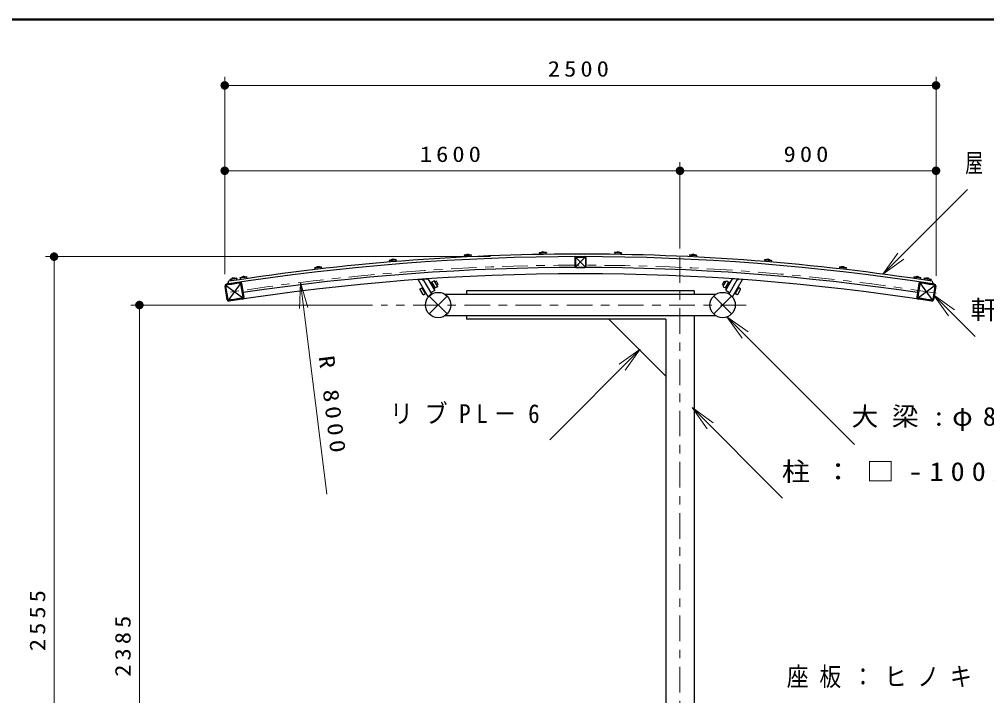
# Model space of a CAD drawing. Units: millimetres on the paper, scale 1:30. Extents: x -365 to 12, y -40 to 257.
# Drawn here: x -171.3 to -58, y 177.7 to 257 of the extents above; entities that cross this region are included whole.
import ezdxf

# ---------------------------------------------------------------- set-up
doc = ezdxf.new("R2010")
doc.units = ezdxf.units.MM
doc.linetypes.add('USER2', pattern=[6, 3, -1, 1, -1])
doc.layers.add('LY_1', color=7, linetype='Continuous', lineweight=25)
doc.layers.add('LY_2', color=7, linetype='Continuous', lineweight=13)
doc.styles.add('ＭＳ ゴシック', font='')
doc.styles.get('ＭＳ ゴシック').set_extended_font_data('MS Gothic')

# ---------------------------------------------------------------- blocks, each defined once
blk = doc.blocks.new('open_arrow')
at = {"color": 0, "linetype": 'Continuous', "lineweight": -2}
blk.add_lwpolyline([(7.5, 1.25), (0, 0), (7.5, -1.25)], dxfattribs=at)
blk = doc.blocks.new('filled_dot')
at = {"color": 0, "linetype": 'Continuous', "lineweight": -2, "const_width": 1.25}
blk.add_lwpolyline([(-0.625, 0, 1), (0.625, 0, 1)], format="xyb", close=True, dxfattribs=at)

msp = doc.modelspace()

# ---------------------------------------------------------------- linework, layer by layer
at = {"layer": 'LY_1', "lineweight": 13}
for p, q in [((-147.28, 227.129), (-147.28, 250.256)), ((-63.947, 226.926), (-63.947, 250.256)), ((-147.28, 249.256), (-63.947, 249.256)), ((-93.947, 230.135), (-93.947, 240.256)), ((-147.28, 239.256), (-93.947, 239.256)), ((-93.947, 239.256), (-63.947, 239.256)), ((-70.188, 227.137), (-60.272, 237.053)), ((-116.156, 229.189), (-168.28, 229.189)), ((-167.28, 144.025), (-167.28, 229.189)), ((-135.324, 201.342), (-138.399, 226.166)), ((-123.33, 222.475), (-121.23, 224.575)), ((-123.33, 224.574), (-121.23, 222.474)), ((-89.997, 224.575), (-87.897, 222.474)), ((-89.997, 222.474), (-87.897, 224.575)), ((-64.244, 224.723), (-59.37, 219.849)), ((-129.969, 223.524), (-158.28, 223.524)), ((-157.28, 144.025), (-157.28, 223.524)), ((-88.437, 222.13), (-73.485, 207.177)), ((-98.592, 218.346), (-109.199, 207.74)), ((-92.536, 211.497), (-81.93, 200.89))]:
    msp.add_line(p, q, dxfattribs=at)
at = {"layer": 'LY_1'}
for p, q in [((-119.235, 229.35), (-119.233, 229.31)), ((-119.183, 229.312), (-119.174, 229.146)), ((-119.023, 229.394), (-119.022, 229.36)), ((-118.617, 229.414), (-118.615, 229.38)), ((-118.45, 229.348), (-118.442, 229.182)), ((-118.402, 229.391), (-118.4, 229.351)), ((-110.433, 229.652), (-110.433, 229.612)), ((-110.383, 229.613), (-110.38, 229.447)), ((-110.221, 229.689), (-110.22, 229.656)), ((-109.814, 229.696), (-109.813, 229.663)), ((-109.649, 229.625), (-109.647, 229.459)), ((-109.6, 229.666), (-109.599, 229.626)), ((-106.247, 229.089), (-106.247, 228.022)), ((-105.01, 229.16), (-106.218, 227.952)), ((-106.218, 229.16), (-105.01, 227.952)), ((-106.194, 229.089), (-106.194, 228.022)), ((-106.147, 229.189), (-105.08, 229.189)), ((-106.147, 229.136), (-105.08, 229.136)), ((-105.034, 229.089), (-105.034, 228.022)), ((-104.98, 229.089), (-104.98, 228.022)), ((-101.627, 229.666), (-101.628, 229.626)), ((-101.578, 229.625), (-101.58, 229.459)), ((-101.413, 229.696), (-101.414, 229.663)), ((-101.007, 229.689), (-101.007, 229.656)), ((-100.844, 229.613), (-100.847, 229.447)), ((-100.794, 229.652), (-100.794, 229.612)), ((-92.825, 229.391), (-92.827, 229.351)), ((-92.777, 229.348), (-92.785, 229.182)), ((-92.61, 229.414), (-92.612, 229.38)), ((-92.204, 229.394), (-92.206, 229.36)), ((-92.044, 229.312), (-92.053, 229.146)), ((-91.993, 229.35), (-91.995, 229.31)), ((-136.783, 227.878), (-136.779, 227.838)), ((-136.729, 227.844), (-136.71, 227.679)), ((-136.575, 227.936), (-136.572, 227.903)), ((-136.171, 227.983), (-136.168, 227.949)), ((-136.001, 227.928), (-135.982, 227.763)), ((-135.956, 227.974), (-135.951, 227.934)), ((-128.021, 228.758), (-128.018, 228.718)), ((-127.968, 228.722), (-127.954, 228.556)), ((-127.811, 228.809), (-127.808, 228.776)), ((-127.406, 228.842), (-127.403, 228.809)), ((-127.237, 228.782), (-127.223, 228.616)), ((-127.191, 228.826), (-127.187, 228.786)), ((-106.147, 227.976), (-105.08, 227.976)), ((-106.147, 227.922), (-105.08, 227.922)), ((-84.037, 228.826), (-84.04, 228.786)), ((-83.99, 228.782), (-84.004, 228.616)), ((-83.821, 228.842), (-83.824, 228.809)), ((-83.416, 228.809), (-83.419, 228.776)), ((-83.259, 228.722), (-83.273, 228.556)), ((-83.206, 228.758), (-83.209, 228.718)), ((-75.272, 227.974), (-75.276, 227.934)), ((-75.227, 227.928), (-75.246, 227.763)), ((-75.056, 227.983), (-75.06, 227.949)), ((-74.652, 227.936), (-74.656, 227.903)), ((-74.498, 227.844), (-74.517, 227.679)), ((-74.444, 227.878), (-74.448, 227.838)), ((-146.091, 226.656), (-146.086, 226.623)), ((-145.512, 226.711), (-145.506, 226.671)), ((-145.457, 226.679), (-145.432, 226.514)), ((-145.306, 226.776), (-145.301, 226.743)), ((-144.904, 226.836), (-144.899, 226.803)), ((-144.731, 226.787), (-144.707, 226.622)), ((-144.688, 226.834), (-144.682, 226.794)), ((-66.539, 226.834), (-66.545, 226.794)), ((-66.496, 226.787), (-66.52, 226.622)), ((-66.323, 226.836), (-66.328, 226.803)), ((-65.921, 226.776), (-65.926, 226.743)), ((-65.77, 226.679), (-65.795, 226.514)), ((-65.715, 226.711), (-65.721, 226.672)), ((-65.137, 226.656), (-65.142, 226.623)), ((-147, 224.148), (-147.249, 225.728)), ((-147.214, 225.877), (-145.06, 224.304)), ((-146.895, 224.165), (-147.144, 225.745)), ((-145.352, 226.164), (-146.92, 224.017)), ((-146.699, 226.532), (-146.693, 226.492)), ((-146.644, 226.499), (-146.619, 226.335)), ((-146.493, 226.596), (-146.488, 226.563)), ((-145.919, 226.607), (-145.894, 226.443)), ((-145.875, 226.654), (-145.869, 226.615)), ((-145.129, 224.437), (-145.378, 226.017)), ((-145.024, 224.453), (-145.273, 226.034)), ((-124.622, 226.515), (-124.193, 226.541)), ((-123.439, 224.465), (-124.622, 226.514)), ((-124.384, 225.426), (-124.158, 225.556)), ((-124.193, 226.54), (-123.944, 226.406)), ((-124.106, 225.62), (-124.172, 225.581)), ((-123.739, 224.831), (-124.172, 225.581)), ((-124.027, 226.55), (-123.432, 226.586)), ((-123.027, 224.818), (-124.027, 226.55)), ((-122.665, 225.258), (-123.432, 226.586)), ((-123.182, 226.153), (-123.115, 226.191)), ((-122.682, 225.441), (-123.115, 226.191)), ((-122.996, 226.197), (-123.088, 226.144)), ((-122.753, 226.366), (-123.009, 226.219)), ((-122.604, 225.519), (-123.008, 226.219)), ((-122.884, 225.79), (-122.845, 225.936)), ((-122.86, 225.749), (-122.821, 225.895)), ((-122.686, 226.328), (-122.753, 226.367)), ((-122.617, 225.542), (-122.71, 225.489)), ((-122.349, 225.744), (-122.687, 226.328)), ((-122.474, 226.306), (-122.624, 226.22)), ((-122.349, 225.666), (-122.604, 225.519)), ((-122.262, 225.939), (-122.474, 226.306)), ((-122.262, 225.939), (-122.412, 225.853)), ((-122.349, 225.744), (-122.349, 225.667)), ((-88.965, 225.939), (-88.753, 226.305)), ((-88.965, 225.939), (-88.815, 225.853)), ((-88.878, 225.744), (-88.54, 226.328)), ((-88.878, 225.744), (-88.878, 225.667)), ((-88.878, 225.667), (-88.623, 225.519)), ((-88.754, 226.306), (-88.604, 226.219)), ((-88.623, 225.52), (-88.219, 226.22)), ((-88.61, 225.541), (-88.518, 225.488)), ((-88.562, 225.258), (-87.795, 226.586)), ((-88.545, 225.441), (-88.111, 226.191)), ((-88.541, 226.328), (-88.474, 226.367)), ((-88.474, 226.367), (-88.219, 226.219)), ((-88.367, 225.749), (-88.406, 225.895)), ((-88.343, 225.79), (-88.382, 225.936)), ((-88.231, 226.197), (-88.139, 226.143)), ((-88.2, 224.818), (-87.2, 226.55)), ((-88.045, 226.153), (-88.112, 226.191)), ((-87.2, 226.55), (-87.795, 226.586)), ((-87.788, 224.465), (-86.604, 226.514)), ((-87.488, 224.83), (-87.055, 225.581)), ((-87.034, 226.541), (-87.284, 226.407)), ((-87.121, 225.619), (-87.055, 225.581)), ((-86.843, 225.425), (-87.07, 225.556)), ((-86.605, 226.515), (-87.034, 226.541)), ((-65.955, 226.034), (-66.204, 224.453)), ((-66.167, 224.304), (-64.014, 225.877)), ((-65.849, 226.017), (-66.098, 224.437)), ((-65.875, 226.164), (-64.307, 224.017)), ((-65.353, 226.654), (-65.359, 226.615)), ((-65.309, 226.608), (-65.334, 226.443)), ((-64.735, 226.596), (-64.74, 226.563)), ((-64.584, 226.5), (-64.609, 226.335)), ((-64.529, 226.532), (-64.535, 226.492)), ((-64.083, 225.745), (-64.332, 224.165)), ((-63.978, 225.728), (-64.227, 224.148)), ((-124.384, 225.348), (-124.384, 225.425)), ((-124.047, 224.764), (-124.384, 225.348)), ((-124.046, 224.764), (-123.98, 224.725)), ((-123.98, 224.725), (-123.753, 224.856)), ((-123.673, 224.869), (-123.739, 224.831)), ((-123.172, 224.735), (-123.439, 224.465)), ((-123.027, 224.818), (-123.172, 224.735)), ((-123.082, 224.979), (-123.127, 224.992)), ((-122.678, 225.213), (-123.082, 224.979)), ((-122.749, 225.403), (-122.682, 225.441)), ((-122.677, 225.212), (-122.665, 225.258)), ((-89.749, 224.774), (-121.479, 224.774)), ((-92.28, 225.191), (-118.947, 225.191)), ((-118.947, 225.191), (-118.947, 224.774)), ((-92.28, 225.191), (-92.28, 224.774)), ((-88.55, 225.212), (-88.562, 225.258)), ((-88.55, 225.212), (-88.146, 224.979)), ((-88.478, 225.402), (-88.545, 225.441)), ((-88.2, 224.818), (-88.056, 224.735)), ((-88.146, 224.98), (-88.1, 224.992)), ((-88.056, 224.735), (-87.788, 224.465)), ((-87.555, 224.869), (-87.488, 224.83)), ((-87.247, 224.725), (-87.474, 224.856)), ((-87.18, 224.763), (-87.247, 224.725)), ((-87.18, 224.763), (-86.843, 225.348)), ((-86.843, 225.348), (-86.843, 225.425)), ((-89.749, 222.274), (-121.479, 222.274)), ((-118.947, 222.274), (-118.947, 221.858)), ((-92.28, 222.274), (-92.28, 156.636)), ((-95.614, 221.858), (-118.947, 221.858)), ((-102.28, 221.858), (-95.614, 215.191)), ((-95.614, 221.858), (-95.614, 156.636))]:
    msp.add_line(p, q, dxfattribs=at)
at = {"layer": 'LY_1', "linetype": 'USER2', "lineweight": 13}
for p, q in [((-93.947, 229.135), (-93.947, 108.939)), ((-86.202, 223.524), (-128.969, 223.524))]:
    msp.add_line(p, q, dxfattribs=at)
at = {"layer": 'LY_1'}
for centre in [(-122.28, 223.524), (-88.947, 223.524)]:
    msp.add_circle(centre, 1.485, dxfattribs=at)
for centre, radius, start, end in [((-105.614, -38.478), 267.667, 81.0874, 98.91267), ((-105.614, -38.478), 267.967, 90.10691, 98.84861), ((-105.614, -38.478), 268.173, 92.73337, 92.91141), ((-105.614, -38.478), 268.133, 92.73335, 92.91142), ((-105.614, -38.478), 268.207, 92.77895, 92.86583), ((-118.806, 229.124), 0.333, 59.94317, 125.7016), ((-105.614, -38.478), 268.173, 90.85178, 91.02982), ((-105.614, -38.478), 268.133, 90.85176, 91.02983), ((-105.614, -38.478), 268.207, 90.89736, 90.98424), ((-110.013, 229.413), 0.333, 58.06158, 123.82001), ((-106.147, 229.089), 0.1, 90, 180), ((-106.147, 229.089), 0.0467, 90, 180), ((-105.614, -38.478), 267.967, 81.15147, 90.10691), ((-105.08, 229.089), 0.1, 0, 90), ((-105.08, 229.089), 0.0467, 0, 90), ((-105.614, -38.478), 268.133, 88.97018, 89.14825), ((-105.614, -38.478), 268.173, 88.97019, 89.14823), ((-105.614, -38.478), 268.207, 89.01578, 89.10265), ((-101.214, 229.413), 0.333, 56.18, 121.93843), ((-105.614, -38.478), 268.133, 87.08859, 87.26666), ((-105.614, -38.478), 268.173, 87.0886, 87.26664), ((-105.614, -38.478), 268.207, 87.13419, 87.22106), ((-92.421, 229.124), 0.333, 54.29841, 120.05684), ((-105.614, -38.478), 266.4, 81.47471, 98.52537), ((-105.614, -38.478), 268.173, 96.49654, 96.67459), ((-105.614, -38.478), 268.133, 96.49653, 96.6746), ((-105.614, -38.478), 268.207, 96.54213, 96.629), ((-136.341, 227.681), 0.333, 63.70635, 129.46478), ((-105.614, -38.478), 268.173, 94.61496, 94.793), ((-105.614, -38.478), 268.133, 94.61494, 94.79301), ((-105.614, -38.478), 268.207, 94.66054, 94.74741), ((-127.586, 228.547), 0.333, 61.82476, 127.58319), ((-106.147, 228.022), 0.1, 180, 270), ((-106.147, 228.022), 0.0467, 180, 270), ((-105.08, 228.022), 0.0467, 270, 0), ((-105.08, 228.022), 0.1, 270, 0), ((-105.614, -38.478), 268.133, 85.207, 85.38507), ((-105.614, -38.478), 268.173, 85.20701, 85.38506), ((-105.614, -38.478), 268.207, 85.2526, 85.33947), ((-83.642, 228.547), 0.333, 52.41682, 118.17525), ((-105.614, -38.478), 268.133, 83.32541, 83.50348), ((-105.614, -38.478), 268.173, 83.32542, 83.50347), ((-105.614, -38.478), 268.207, 83.37101, 83.45788), ((-74.886, 227.681), 0.333, 50.53523, 116.29366), ((-105.614, -38.478), 265.667, 81.08766, 98.91242), ((-106.801, -38.657), 268.207, 98.42372, 98.51059), ((-146.251, 226.349), 0.333, 65.58794, 131.34637), ((-105.614, -38.478), 268.173, 98.37813, 98.55617), ((-105.614, -38.478), 268.133, 98.37812, 98.55619), ((-105.614, -38.478), 268.207, 98.42372, 98.51059), ((-145.064, 226.529), 0.333, 65.58794, 131.34637), ((-105.614, -38.478), 268.133, 81.44382, 81.62189), ((-105.614, -38.478), 268.173, 81.44384, 81.62188), ((-105.614, -38.478), 268.207, 81.48942, 81.5763), ((-66.163, 226.529), 0.333, 48.65364, 114.41208), ((-104.427, -38.657), 268.207, 81.48942, 81.5763), ((-64.977, 226.349), 0.333, 48.65364, 114.41208), ((-147.052, 225.76), 0.2, 98.91267, 188.95545), ((-147.052, 225.76), 0.0933, 98.91267, 188.95545), ((-147.166, 226.281), 0.333, 278.91952, 3.1449), ((-105.614, -38.478), 267.56, 98.56993, 98.91267), ((-106.801, -38.657), 268.173, 98.37813, 98.55617), ((-106.801, -38.657), 268.133, 98.37812, 98.55619), ((-145.47, 226.003), 0.2, 8.95544, 98.56993), ((-145.47, 226.003), 0.0933, 8.95544, 98.56993), ((-65.757, 226.003), 0.2, 81.43015, 171.04456), ((-65.757, 226.003), 0.0933, 81.43015, 171.04456), ((-105.614, -38.478), 267.56, 81.0874, 81.43015), ((-104.427, -38.657), 268.133, 81.44382, 81.62189), ((-104.427, -38.657), 268.173, 81.44384, 81.62188), ((-64.061, 226.282), 0.333, 176.85518, 261.08057), ((-64.176, 225.76), 0.0933, 351.04457, 81.0874), ((-64.176, 225.76), 0.2, 351.04457, 81.0874), ((-145.221, 224.422), 0.0933, 278.56761, 8.95544), ((-145.221, 224.422), 0.2, 278.56761, 8.95544), ((-66.006, 224.422), 0.2, 171.04456, 261.43246), ((-66.006, 224.422), 0.0933, 171.04456, 261.43246), ((-146.803, 224.179), 0.2, 188.95544, 278.91242), ((-146.803, 224.179), 0.0933, 188.95544, 278.91242), ((-105.614, -38.478), 265.773, 98.56761, 98.91242), ((-105.614, -38.478), 265.773, 81.08766, 81.43247), ((-64.425, 224.179), 0.2, 261.08766, 351.04457), ((-64.425, 224.179), 0.0933, 261.08766, 351.04457)]:
    msp.add_arc(centre, radius, start, end, dxfattribs=at)
at = {"layer": 'LY_1', "linetype": 'USER2', "lineweight": 13}
msp.add_arc((-105.614, -38.478), 266.667, 81.01073, 98.98928, dxfattribs=at)
at = {"layer": 'LY_2', "lineweight": 50}
msp.add_line((0, 257), (-365, 257), dxfattribs=at)

# ---------------------------------------------------------------- block references
at = {"layer": 'LY_1', "lineweight": 13, "xscale": 0.4, "yscale": 0.4}
for p in [(-147.28, 249.256), (-147.28, 239.256)]:
    msp.add_blockref('filled_dot', p, dxfattribs=at)
for name, p, rotation in [('filled_dot', (-63.947, 249.256), 180), ('filled_dot', (-93.947, 239.256), 180), ('filled_dot', (-63.947, 239.256), 180), ('filled_dot', (-167.28, 229.189), 270), ('open_arrow', (-70.188, 227.137), 45), ('open_arrow', (-138.399, 226.166), 277.1), ('open_arrow', (-64.244, 224.723), 315), ('filled_dot', (-157.28, 223.524), 270), ('open_arrow', (-88.437, 222.13), 315), ('open_arrow', (-98.592, 218.346), 225), ('open_arrow', (-92.536, 211.497), 315)]:
    msp.add_blockref(name, p, dxfattribs=dict(at, rotation=rotation))

# ---------------------------------------------------------------- texts
at = {"layer": 'LY_1', "style": 'ＭＳ ゴシック'}
for s, insert, char_height, attachment_point in [('\\T1.33;\\W1.15;2500', (-105.614, 250.256), 1.833, 8), ('\\T1.33;\\W1.15;1600', (-120.614, 240.256), 1.833, 8), ('\\T1.33;\\W1.15;900', (-78.947, 240.256), 1.833, 8), ('\\T1.58;\\W0.7;屋根：アルミ\u30003t', (-60.54, 240.053), 2.199, 4), ('\\T1.5;\\W1.1;軒梁:□-60X60X3.2', (-59.897, 222.849), 2.199, 4), ('\\T1.5;\\W0.9;リブPL－6', (-127.92, 210.74), 2.199, 4), ('\\T1.5;\\W1.05;大梁:φ89.1X2.8', (-73.85, 210.177), 2.199, 4), ('\\T1.5;\\W1.1;柱：□-100X100X4.5', (-82.022, 203.89), 2.199, 4)]:
    msp.add_mtext(s, dxfattribs=dict(at, insert=insert, char_height=char_height, attachment_point=attachment_point))
at = {"layer": 'LY_1', "char_height": 1.833, "attachment_point": 8, "style": 'ＭＳ ゴシック'}
for s, insert, rotation in [('\\T1.33;\\W1.2;R\\~8000', (-135.582, 211.557), 277.062), ('\\T1.33;\\W1.15;2555', (-168.28, 186.773), 90), ('\\T1.33;\\W1.15;2385', (-158.28, 183.774), 90)]:
    msp.add_mtext(s, dxfattribs=dict(at, insert=insert, rotation=rotation))
at = {"layer": 'LY_1', "color": 1, "insert": (-81.429, 179.856), "char_height": 2.199, "attachment_point": 4, "style": 'ＭＳ ゴシック'}
msp.add_mtext('\\T1.5;\\W0.85;座板：ヒノキ\u300050X45', dxfattribs=at)

doc.saveas('drawing.dxf')
